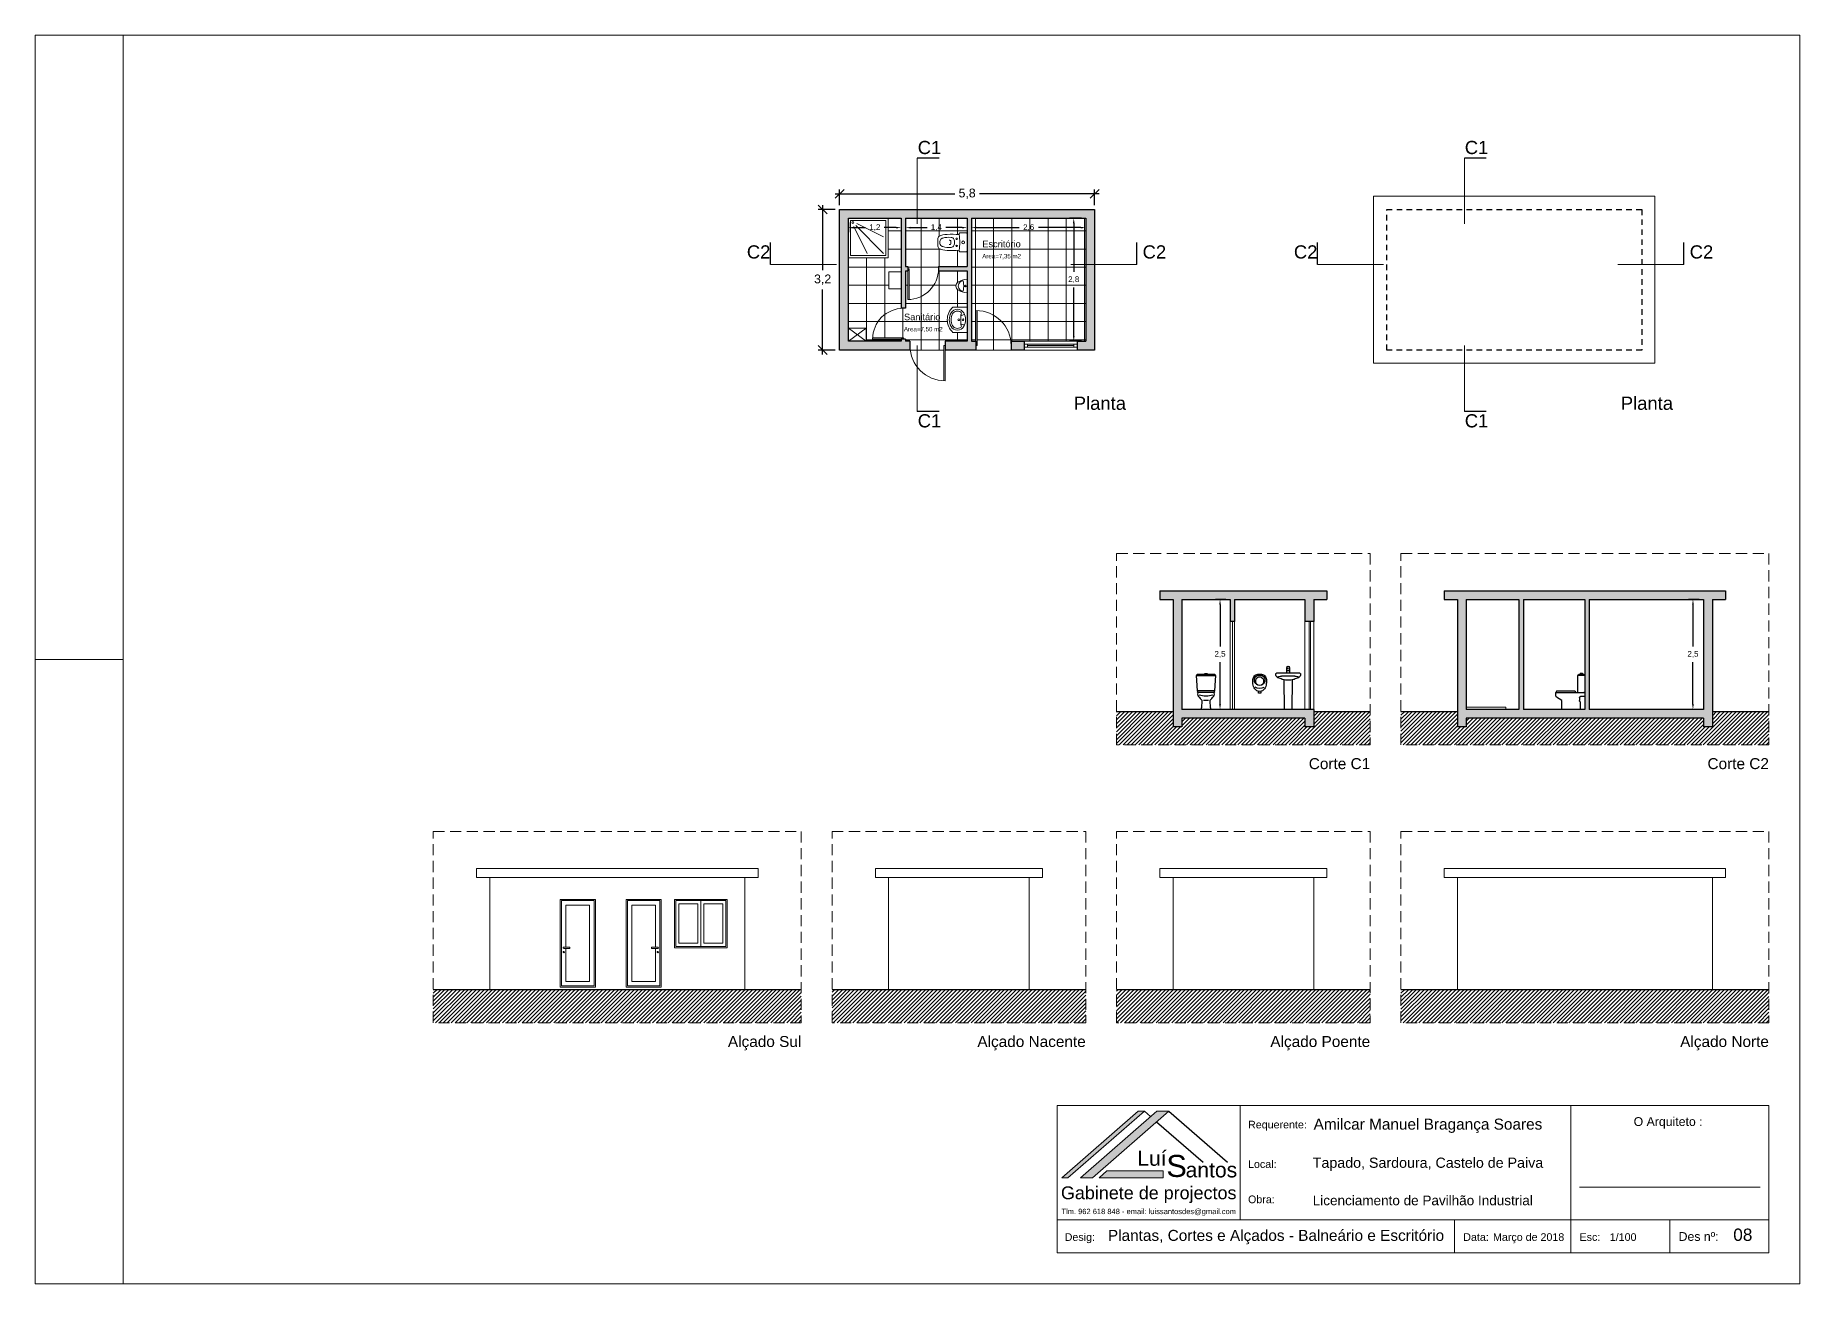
# Model space of a CAD drawing. Header units: millimetres. Extents: x 7534.4 to 7574.5, y 593.5 to 621.9.
import ezdxf
from ezdxf.enums import TextEntityAlignment as Align

# ---------------------------------------------------------------- set-up
doc = ezdxf.new("R2010")
doc.units = ezdxf.units.MM
doc.header["$PDMODE"] = 3
doc.header["$PDSIZE"] = -1
doc.linetypes.add('DASHED', pattern=[19.05, 12.7, -6.35])
doc.layers.get('0').update_dxf_attribs({"lineweight": 9})
doc.layers.add('ARQ_Projectado', color=7, linetype='DASHED')
doc.layers.add('C10', color=7, linetype='Continuous')
for name, color, linetype, lineweight in [('ARQ_texto', 7, 'Continuous', 0), ('cotações', 7, 'Continuous', 5), ('FINO', 7, 'Continuous', 9), ('Interrompido', 7, 'DASHED', 5), ('Paredes', 7, 'Continuous', 30), ('Texto', 7, 'Continuous', 9), ('Tramas', 7, 'Continuous', 5)]:
    doc.layers.add(name, color=color, linetype=linetype, lineweight=lineweight)
doc.styles.add('DCADTXTSTYLE33', font='arial.ttf')
doc.styles.add('DCADTXTSTYLE41', font='arial.ttf')
doc.styles.get("Standard").update_dxf_attribs({"font": 'arial.ttf'})
doc.dimstyles.new('1-100 exteriores', dxfattribs={"dimtxt": 0.2, "dimasz": 0.2, "dimexe": 0.1, "dimexo": 0.1, "dimgap": 0.1, "dimtad": 0, "dimtih": 1, "dimtoh": 1, "dimtxsty": 'Standard', "dimblk": 'OBLIQUE', "dimcen": 2.5, "dimdle": 0.1, "dimadec": 0, "dimazin": 0, "dimtfac": 1, "dimtmove": 0, "dimatfit": 3, "dimldrblk": 'OBLIQUE', "dimfxl": 1, "dimarcsym": 0})
doc.dimstyles.new('1-100 interiores', dxfattribs={"dimtxt": 0.13, "dimasz": 0.12, "dimexe": 0.1, "dimexo": 0.1, "dimgap": 0.1, "dimtad": 0, "dimtih": 1, "dimtoh": 1, "dimtxsty": 'Standard', "dimcen": 2.5, "dimdle": 0.1, "dimadec": 0, "dimazin": 0, "dimtfac": 1, "dimtmove": 0, "dimatfit": 3, "dimfxl": 1, "dimarcsym": 0})

# ---------------------------------------------------------------- blocks, each defined once
blk = doc.blocks.new('logotipo')
blk.add_hatch(color=10).paths.add_polyline_path([(2186.25, 482.68), (2187.07, 482.68), (2197.2, 491.5), (2196.38, 491.5)])
h = blk.add_hatch(color=256)
h.paths.add_polyline_path([(2188.71, 482.68), (2190.31, 482.68), (2200.44, 491.5), (2198.84, 491.5)])
h.paths.add_polyline_path([(2192.24, 483.58), (2191.21, 482.68), (2199.68, 482.68), (2199.68, 483.58)], flags=17)
at = {"color": 10}
for p, q in [((2196.38, 491.5), (2186.25, 482.68)), ((2197.2, 491.5), (2187.07, 482.68)), ((2196.38, 491.5), (2197.2, 491.5)), ((2186.25, 482.68), (2187.07, 482.68))]:
    blk.add_line(p, q, dxfattribs=at)
for p, q in [((2198.84, 491.5), (2188.71, 482.68)), ((2200.44, 491.5), (2190.31, 482.68)), ((2198.84, 491.5), (2200.44, 491.5)), ((2190.31, 482.68), (2188.71, 482.68)), ((2192.24, 483.58), (2191.21, 482.68)), ((2191.21, 482.68), (2199.68, 482.68)), ((2192.24, 483.58), (2199.68, 483.58)), ((2199.68, 483.58), (2199.68, 482.68))]:
    blk.add_line(p, q)
at = {"color": 10, "lineweight": 30}
for p, q in [((2197.2, 491.5), (2198.02, 490.79)), ((2198.82, 490.09), (2204.97, 484.74))]:
    blk.add_line(p, q, dxfattribs=at)
at = {"lineweight": 30}
blk.add_line((2200.44, 491.5), (2208.21, 484.74), dxfattribs=at)
for s, width, insert, char_height, attachment_point in [('Luí', 6.8494, (2196.26, 486.26), 2, 1), ('S', 3.9023, (2200.1, 485.7), 2.92, 1), ('antos', 6.8494, (2202.66, 484.72), 2, 1), ('Gabinete de projectos', 27.6558, (2197.77, 480.42), 1.702, 5), ('Tlm. 962 618 848 - email: luissantosdes@gmail.com', 27.6558, (2197.77, 478.1), 0.712, 5)]:
    blk.add_mtext_dynamic_manual_height_columns(s, width=width, gutter_width=1, heights=[0], dxfattribs=dict(insert=insert, char_height=char_height, attachment_point=attachment_point))
blk = doc.blocks.new('*D48')
at = {"layer": 'cotações', "color": 0, "lineweight": -2, "transparency": 16777216}
for p, q in [((7554.212, 617.663), (7554.212, 617.448)), ((7555.612, 617.663), (7555.612, 617.448)), ((7554.332, 617.548), (7554.7, 617.548)), ((7555.492, 617.548), (7555.124, 617.548))]:
    blk.add_line(p, q, dxfattribs=at)
at = {"layer": 'cotações', "color": 0, "transparency": 16777216}
for points in [[(7554.332, 617.568), (7554.332, 617.528), (7554.212, 617.548)], [(7555.492, 617.568), (7555.492, 617.528), (7555.612, 617.548)]]:
    blk.add_solid(points, dxfattribs=at)
at = {"layer": 'Defpoints', "color": 0, "transparency": 16777216}
for p in [(7554.212, 617.763), (7555.612, 617.763), (7554.212, 617.548)]:
    blk.add_point(p, dxfattribs=at)
at = {"layer": 'cotações', "color": 0, "transparency": 16777216, "insert": (7554.912, 617.548), "char_height": 0.13, "attachment_point": 5}
blk.add_mtext('1,4', dxfattribs=at)
blk = doc.blocks.new('*D49')
at = {"layer": 'cotações', "color": 0, "lineweight": -2, "transparency": 16777216}
for p, q in [((7552.912, 617.663), (7552.912, 617.448)), ((7554.112, 617.663), (7554.112, 617.448)), ((7553.032, 617.548), (7553.301, 617.548)), ((7553.992, 617.548), (7553.724, 617.548))]:
    blk.add_line(p, q, dxfattribs=at)
at = {"layer": 'cotações', "color": 0, "transparency": 16777216}
for points in [[(7553.032, 617.568), (7553.032, 617.528), (7552.912, 617.548)], [(7553.992, 617.568), (7553.992, 617.528), (7554.112, 617.548)]]:
    blk.add_solid(points, dxfattribs=at)
at = {"layer": 'Defpoints', "color": 0, "transparency": 16777216}
for p in [(7552.912, 617.763), (7554.112, 617.763), (7552.912, 617.548)]:
    blk.add_point(p, dxfattribs=at)
at = {"layer": 'cotações', "color": 0, "transparency": 16777216, "insert": (7553.512, 617.548), "char_height": 0.13, "attachment_point": 5}
blk.add_mtext('1,2', dxfattribs=at)
blk = doc.blocks.new('*D50')
at = {"color": 0, "lineweight": -2, "transparency": 16777216}
for p, q in [((7555.712, 617.663), (7555.712, 617.448)), ((7558.312, 617.663), (7558.312, 617.448)), ((7555.832, 617.548), (7556.793, 617.548)), ((7558.192, 617.548), (7557.232, 617.548))]:
    blk.add_line(p, q, dxfattribs=at)
at = {"color": 0, "transparency": 16777216}
for points in [[(7555.832, 617.568), (7555.832, 617.528), (7555.712, 617.548)], [(7558.192, 617.568), (7558.192, 617.528), (7558.312, 617.548)]]:
    blk.add_solid(points, dxfattribs=at)
at = {"layer": 'Defpoints', "color": 0, "transparency": 16777216}
for p in [(7555.712, 617.763), (7558.312, 617.763), (7558.312, 617.548)]:
    blk.add_point(p, dxfattribs=at)
at = {"color": 0, "transparency": 16777216, "insert": (7557.012, 617.548), "char_height": 0.13, "attachment_point": 5}
blk.add_mtext('2,6', dxfattribs=at)
blk = doc.blocks.new('*D51')
at = {"color": 0, "lineweight": -2, "transparency": 16777216}
for p, q in [((7558.212, 617.763), (7557.937, 617.763)), ((7558.037, 617.643), (7558.037, 616.541)), ((7558.037, 615.083), (7558.037, 616.185)), ((7558.212, 614.963), (7557.937, 614.963))]:
    blk.add_line(p, q, dxfattribs=at)
at = {"color": 0, "transparency": 16777216}
for points in [[(7558.017, 617.643), (7558.057, 617.643), (7558.037, 617.763)], [(7558.017, 615.083), (7558.057, 615.083), (7558.037, 614.963)]]:
    blk.add_solid(points, dxfattribs=at)
at = {"layer": 'Defpoints', "color": 0, "transparency": 16777216}
for p in [(7558.312, 617.763), (7558.037, 614.963), (7558.312, 614.963)]:
    blk.add_point(p, dxfattribs=at)
at = {"color": 0, "transparency": 16777216, "insert": (7558.037, 616.363), "char_height": 0.13, "attachment_point": 5}
blk.add_mtext('2,8', dxfattribs=at)
blk = doc.blocks.new('_Oblique')
at = {"color": 0, "linetype": 'ByBlock', "lineweight": -2}
blk.add_line((-0.5, -0.5), (0.5, 0.5), dxfattribs=at)
blk = doc.blocks.new('*D52')
at = {"color": 0, "lineweight": -2, "transparency": 16777216}
for p, q in [((7552.612, 618.318), (7555.33, 618.318)), ((7552.712, 618.063), (7552.712, 618.418)), ((7558.612, 618.318), (7555.894, 618.318)), ((7558.512, 618.063), (7558.512, 618.418))]:
    blk.add_line(p, q, dxfattribs=at)
at = {"layer": 'Defpoints', "color": 0, "transparency": 16777216}
for p in [(7558.512, 618.318), (7552.712, 617.963), (7558.512, 617.963)]:
    blk.add_point(p, dxfattribs=at)
at = {"color": 0, "lineweight": -2, "transparency": 16777216, "xscale": 0.2, "yscale": 0.2, "zscale": 0.2, "rotation": 180}
blk.add_blockref('_Oblique', (7552.712, 618.318), dxfattribs=at)
at = {"color": 0, "lineweight": -2, "transparency": 16777216, "xscale": 0.2, "yscale": 0.2, "zscale": 0.2}
blk.add_blockref('_Oblique', (7558.512, 618.318), dxfattribs=at)
at = {"color": 0, "transparency": 16777216, "insert": (7555.612, 618.318), "char_height": 0.2, "attachment_point": 5}
blk.add_mtext('5,8', dxfattribs=at)
blk = doc.blocks.new('*D53')
at = {"color": 0, "lineweight": -2, "transparency": 16777216}
for p, q in [((7552.325, 618.063), (7552.325, 616.583)), ((7552.612, 617.963), (7552.225, 617.963)), ((7552.325, 614.663), (7552.325, 616.143)), ((7552.612, 614.763), (7552.225, 614.763))]:
    blk.add_line(p, q, dxfattribs=at)
at = {"layer": 'Defpoints', "color": 0, "transparency": 16777216}
for p in [(7552.712, 617.963), (7552.325, 614.763), (7552.712, 614.763)]:
    blk.add_point(p, dxfattribs=at)
at = {"color": 0, "lineweight": -2, "transparency": 16777216, "xscale": 0.2, "yscale": 0.2, "zscale": 0.2}
for p, rotation in [((7552.325, 617.963), 90), ((7552.325, 614.763), 270)]:
    blk.add_blockref('_Oblique', p, dxfattribs=dict(at, rotation=rotation))
at = {"color": 0, "transparency": 16777216, "insert": (7552.325, 616.363), "char_height": 0.2, "attachment_point": 5}
blk.add_mtext('3,2', dxfattribs=at)
blk = doc.blocks.new('MB9')
at = {"layer": 'C10'}
for p, q in [((-0.476, 0.794), (-0.476, 0.814)), ((-0.475, 0.815), (-0.451, 0.815)), ((-0.451, 0.815), (-0.417, 0.815)), ((-0.416, 0.814), (-0.416, 0.794)), ((-0.528, 0.769), (-0.528, 0.41)), ((-0.528, 0.768), (-0.365, 0.768)), ((-0.503, 0.794), (-0.39, 0.794)), ((-0.365, 0.385), (-0.365, 0.769)), ((-0.3, 0.415), (-0.31, 0.393)), ((0.101, 0.42), (-0.285, 0.42)), ((0.116, 0.415), (0.126, 0.393)), ((-0.528, 0.36), (-0.528, 0.318)), ((-0.504, 0.293), (-0.426, 0.29)), ((-0.389, 0.385), (-0.503, 0.385)), ((-0.418, 0.165), (-0.418, 0)), ((-0.418, 0), (0, 0)), ((-0.407, 0.189), (-0.413, 0.18)), ((-0.402, 0.265), (-0.402, 0.203)), ((0.131, 0.385), (-0.389, 0.385)), ((0, 0.204), (0.117, 0.28)), ((0, 0), (0, 0.204)), ((0.117, 0.28), (0.129, 0.292)), ((0.129, 0.292), (0.135, 0.302)), ((0.135, 0.302), (0.138, 0.312)), ((0.138, 0.312), (0.138, 0.378))]:
    blk.add_line(p, q, dxfattribs=at)
for centre, radius, start, end in [((-0.475, 0.814), 0.001, 90, 180), ((-0.417, 0.814), 0.001, 0, 90), ((-0.503, 0.769), 0.025, 90, 180), ((-0.503, 0.41), 0.025, 180, 270), ((-0.39, 0.769), 0.025, 0, 90), ((-0.285, 0.392), 0.0284, 90, 122.885), ((0.101, 0.392), 0.0284, 57.115, 90), ((-0.503, 0.36), 0.025, 90, 180), ((-0.503, 0.318), 0.025, 180, 267.8805), ((-0.427, 0.265), 0.025, 0, 87.8805), ((-0.393, 0.165), 0.025, 143.9505, 180), ((-0.427, 0.203), 0.025, 323.9505, 360), ((-0.306, 0.39), 0.005, 141.1009, 270), ((0.122, 0.39), 0.005, 270, 38.8991), ((0.131, 0.378), 0.00662, 0, 90)]:
    blk.add_arc(centre, radius, start, end, dxfattribs=at)
blk = doc.blocks.new('MB11')
at = {"layer": 'C10'}
for p, q in [((-0.348, 0.82), (0.188, 0.82)), ((-0.109, 0.949), (-0.109, 0.972)), ((-0.108, 0.936), (-0.108, 0.947)), ((-0.108, 0.936), (-0.108, 0.82)), ((-0.052, 0.947), (-0.052, 0.936)), ((-0.052, 0.82), (-0.052, 0.936)), ((-0.051, 0.972), (-0.051, 0.949)), ((-0.231, 0.755), (0.071, 0.755)), ((-0.169, 0.672), (-0.16, 0)), ((0, 0), (0.009, 0.672)), ((-0.16, 0), (0, 0))]:
    blk.add_line(p, q, dxfattribs=at)
for centre, radius, start, end in [((-0.348, 0.805), 0.015, 90, 181.9978), ((-0.183, 0.811), 0.18, 181.9978, 197.5698), ((-0.106, 0.972), 0.00257, 122.0017, 180), ((-0.107, 0.949), 0.00246, 176.9832, 180), ((-0.107, 0.949), 0.00246, 180, 233.6157), ((-0.094, 0.952), 0.0261, 104.5123, 122.0017), ((-0.098, 0.914), 0.01, 103.7194, 180), ((-0.098, 0.889), 0.01, 180, 256.2806), ((-0.086, 0.919), 0.0596, 96.1198, 104.5123), ((-0.08, 0.841), 0.0859, 76.2806, 103.7194), ((-0.08, 0.963), 0.0859, 256.2806, 283.7194), ((-0.08, 0.867), 0.112, 90, 96.1198), ((-0.08, 0.867), 0.112, 83.8802, 90), ((-0.074, 0.919), 0.0596, 75.4877, 83.8802), ((-0.062, 0.914), 0.01, 0, 76.2806), ((-0.062, 0.889), 0.01, 283.7194, 0), ((-0.066, 0.952), 0.0261, 57.9983, 75.4877), ((-0.054, 0.972), 0.00257, 0, 57.9983), ((-0.053, 0.949), 0.00246, 306.3843, 360), ((-0.053, 0.949), 0.00246, 0, 3.0168), ((0.188, 0.805), 0.015, 358.0022, 90), ((0.023, 0.811), 0.18, 342.4302, 358.0022), ((-0.311, 0.77), 0.045, 197.5698, 258.5984), ((-0.192, 0.441), 0.32, 108.8347, 115.7341), ((-0.384, 0.412), 0.32, 58.4285, 78.5984), ((-0.231, 0.555), 0.2, 90, 108.8347), ((-0.19, 0.727), 0.05, 238.4285, 255.9797), ((-0.08, 1.167), 0.504, 255.9797, 284.0203), ((0.03, 0.727), 0.05, 284.0203, 301.5715), ((0.224, 0.412), 0.32, 101.4016, 121.5715), ((0.071, 0.555), 0.2, 71.1653, 90), ((0.032, 0.441), 0.32, 64.2659, 71.1653), ((0.151, 0.77), 0.045, 281.4016, 342.4302)]:
    blk.add_arc(centre, radius, start, end, dxfattribs=at)
blk = doc.blocks.new('MB38')
at = {"layer": 'C10', "color": 0}
for p, q in [((-0.025, 0.043), (-0.025, 0)), ((-0.025, 0), (0.025, 0)), ((0.025, 0), (0.025, 0.043))]:
    blk.add_line(p, q, dxfattribs=at)
for centre, radius, start, end in [((-0.043, 0.327), 0.1, 114.52, 139.2541), ((-0.006, 0.245), 0.19, 88.3223, 114.5207), ((-0.048, 0.387), 0.015, 104.4813, 117.5252), ((0, 0.2), 0.208, 75.5182, 104.4813), ((0.006, 0.245), 0.19, 65.4794, 91.6779), ((0.048, 0.387), 0.015, 62.4744, 75.5182), ((0.043, 0.327), 0.1, 40.7459, 65.48), ((0.485, 0.272), 0.64, 176.3548, 185.5387), ((-0.004, 0.293), 0.152, 139.2551, 172.5009), ((0.058, 0.224), 0.21, 183.6888, 216.9994), ((0, 0.295), 0.12, 117.5252, 62.4744), ((0.007, 0.186), 0.147, 216.9549, 267.1288), ((-0.004, 0.313), 0.205, 242.8991, 300.7724), ((0.049, 0.273), 0.137, 158.7845, 216.6774), ((0.001, 0.281), 0.09, 90.5105, 151.9969), ((-0.001, 0.281), 0.09, 28.0031, 89.4895), ((-0.007, 0.186), 0.147, 272.8712, 323.0451), ((-0.049, 0.273), 0.137, 323.3228, 21.2161), ((-0.058, 0.224), 0.21, 323.0006, 356.3112), ((0.004, 0.293), 0.152, 7.4991, 40.7449), ((-0.485, 0.272), 0.64, 354.4607, 3.6447)]:
    blk.add_arc(centre, radius, start, end, dxfattribs=at)
blk = doc.blocks.new('*D54')
at = {"color": 0, "lineweight": -2, "transparency": 16777216}
for p, q in [((7561.495, 609.087), (7561.264, 609.087)), ((7561.364, 608.967), (7561.364, 608.016)), ((7561.364, 606.707), (7561.364, 607.659)), ((7561.495, 606.587), (7561.264, 606.587))]:
    blk.add_line(p, q, dxfattribs=at)
at = {"color": 0, "transparency": 16777216}
for points in [[(7561.344, 608.967), (7561.384, 608.967), (7561.364, 609.087)], [(7561.344, 606.707), (7561.384, 606.707), (7561.364, 606.587)]]:
    blk.add_solid(points, dxfattribs=at)
at = {"layer": 'Defpoints', "color": 0, "transparency": 16777216}
for p in [(7561.595, 609.087), (7561.364, 606.587), (7561.595, 606.587)]:
    blk.add_point(p, dxfattribs=at)
at = {"color": 0, "transparency": 16777216, "insert": (7561.364, 607.837), "char_height": 0.13, "attachment_point": 5}
blk.add_mtext('2,5', dxfattribs=at)
blk = doc.blocks.new('*D55')
at = {"color": 0, "lineweight": -2, "transparency": 16777216}
for p, q in [((7572.264, 609.087), (7572.021, 609.087)), ((7572.121, 608.967), (7572.121, 608.016)), ((7572.121, 606.707), (7572.121, 607.659)), ((7572.264, 606.587), (7572.021, 606.587))]:
    blk.add_line(p, q, dxfattribs=at)
at = {"color": 0, "transparency": 16777216}
for points in [[(7572.101, 608.967), (7572.141, 608.967), (7572.121, 609.087)], [(7572.101, 606.707), (7572.141, 606.707), (7572.121, 606.587)]]:
    blk.add_solid(points, dxfattribs=at)
at = {"layer": 'Defpoints', "color": 0, "transparency": 16777216}
for p in [(7572.364, 609.087), (7572.121, 606.587), (7572.364, 606.587)]:
    blk.add_point(p, dxfattribs=at)
at = {"color": 0, "transparency": 16777216, "insert": (7572.121, 607.837), "char_height": 0.13, "attachment_point": 5}
blk.add_mtext('2,5', dxfattribs=at)
blk = doc.blocks.new('MB8')
at = {"layer": 'C10'}
for p, q in [((-0.141, 0.794), (-0.141, 0.814)), ((-0.14, 0.815), (-0.111, 0.815)), ((-0.111, 0.815), (-0.082, 0.815)), ((-0.081, 0.814), (-0.081, 0.794)), ((-0.323, 0.657), (-0.326, 0.768)), ((-0.326, 0.768), (0.104, 0.768)), ((-0.301, 0.42), (-0.323, 0.657)), ((-0.304, 0.393), (-0.294, 0.415)), ((0.079, 0.794), (-0.301, 0.794)), ((0.056, 0.42), (-0.278, 0.42)), ((0.072, 0.415), (0.082, 0.393)), ((0.101, 0.657), (0.079, 0.42)), ((0.104, 0.768), (0.101, 0.657)), ((0.078, 0.385), (-0.3, 0.385)), ((-0.287, 0.385), (-0.28, 0.385)), ((-0.222, 0), (-0.221, 0.009)), ((0, 0), (-0.222, 0)), ((-0.204, 0.21), (-0.219, 0.222)), ((-0.208, 0.048), (-0.2, 0.19)), ((-0.056, 0.204), (-0.166, 0.204)), ((-0.022, 0.19), (-0.014, 0.048)), ((-0.003, 0.222), (-0.018, 0.21)), ((-0.001, 0.009), (0, 0))]:
    blk.add_line(p, q, dxfattribs=at)
for centre, radius, start, end in [((-0.14, 0.814), 0.001, 90, 180), ((-0.082, 0.814), 0.001, 0, 90), ((-0.301, 0.769), 0.025, 90, 181.4214), ((-0.276, 0.422), 0.025, 185.1711, 207.5175), ((-0.278, 0.392), 0.0284, 90, 122.885), ((0.056, 0.392), 0.0284, 57.115, 90), ((0.054, 0.422), 0.025, 332.4825, 354.8289), ((0.079, 0.769), 0.025, 358.5786, 90), ((-0.3, 0.39), 0.005, 141.1009, 270), ((-0.25, 0.351), 0.0547, 154.2508, 216.6856), ((-0.285, 0.37), 0.0153, 98.8245, 162.7056), ((0.069, 0.528), 0.42, 209.9769, 226.6676), ((-0.111, 0.805), 0.5, 251.5112, 270), ((-0.278, 0.049), 0.07, 324.6641, 358.7469), ((-0.221, 0.195), 0.022, 344.474, 40.3069), ((-0.111, 0.805), 0.5, 270, 288.4888), ((-0.001, 0.195), 0.022, 139.6931, 195.526), ((0.056, 0.049), 0.07, 181.2531, 215.3359), ((-0.291, 0.528), 0.42, 313.3324, 330.0231), ((0.063, 0.37), 0.0153, 17.2944, 81.1755), ((0.028, 0.351), 0.0547, 323.3144, 25.7492), ((0.078, 0.39), 0.005, 270, 38.8991)]:
    blk.add_arc(centre, radius, start, end, dxfattribs=at)

msp = doc.modelspace()

# ---------------------------------------------------------------- hatches: boundary and pattern name
at = {"layer": 'Tramas'}
h = msp.add_hatch(color=256, dxfattribs=at)
h.dxf.hatch_style = 1
h.paths.add_polyline_path([(7556.912, 614.963), (7556.612, 614.963), (7556.612, 614.763), (7556.912, 614.763)], flags=17)
h.paths.add_polyline_path([(7558.512, 617.963), (7552.712, 617.963), (7552.712, 614.763), (7554.312, 614.763), (7554.312, 614.963), (7554.212, 614.963), (7554.212, 615.013), (7554.112, 615.013), (7554.112, 614.963), (7552.912, 614.963), (7552.912, 617.763), (7554.112, 617.763), (7554.112, 615.713), (7554.212, 615.713), (7554.212, 616.563), (7554.262, 616.563), (7554.262, 616.663), (7554.212, 616.663), (7554.212, 617.763), (7555.612, 617.763), (7555.612, 616.663), (7554.962, 616.663), (7554.962, 616.563), (7555.612, 616.563), (7555.612, 614.963), (7555.112, 614.963), (7555.112, 614.763), (7555.812, 614.763), (7555.812, 614.963), (7555.712, 614.963), (7555.712, 617.763), (7558.312, 617.763), (7558.312, 614.963), (7558.112, 614.963), (7558.112, 614.763), (7558.512, 614.763)])
h = msp.add_hatch(dxfattribs=at)
h.set_pattern_fill('NET', color=8, scale=0.13)
h.paths.add_polyline_path([(7554.112, 616.159), (7553.828, 616.159), (7553.828, 616.539), (7554.112, 616.539), (7554.112, 617.763), (7553.812, 617.763), (7553.812, 616.863), (7553.337, 616.863), (7552.912, 616.863), (7552.912, 615.263), (7553.312, 615.263), (7553.312, 614.963), (7554.112, 614.963), (7554.112, 615.013), (7553.462, 615.013, -0.393426), (7554.112, 615.711)])
h.paths.add_polyline_path([(7555.612, 616.065, -0.129636), (7555.4, 616.134, -0.246496), (7555.357, 616.22, -0.246431), (7555.4, 616.306, -0.014552), (7555.4, 616.306, -0.129617), (7555.612, 616.375), (7555.612, 616.563), (7554.96, 616.563, -0.393426), (7554.262, 615.913), (7554.262, 616.563), (7554.212, 616.563), (7554.212, 615.713), (7554.162, 615.713, 0.401712), (7553.463, 615.043), (7554.162, 615.043), (7554.162, 615.013), (7554.212, 615.013), (7554.212, 614.963), (7554.312, 614.963), (7554.312, 614.863, 0.031342), (7554.318, 614.763), (7555.082, 614.763), (7555.082, 614.863), (7555.112, 614.863), (7555.112, 614.963), (7555.612, 614.963), (7555.612, 615.165), (7555.29, 615.165, -0.451461), (7555.29, 615.741), (7555.612, 615.741)])
h.paths.add_polyline_path([(7554.962, 616.613), (7554.962, 616.663), (7555.612, 616.663), (7555.612, 617.016, -0.406566), (7555.594, 616.997, -0.014271), (7555.451, 616.997, -0.443353), (7555.432, 617.02, 0.002495), (7555.434, 617.035, -0.027822), (7555.156, 617.03, -0.106928), (7554.971, 617.077, -0.221022), (7554.95, 617.104, -0.04747), (7554.944, 617.151, -0.011572), (7554.942, 617.213, -0.011572), (7554.944, 617.276, -0.04747), (7554.95, 617.322, -0.221022), (7554.971, 617.349, -0.106928), (7555.156, 617.396, -0.027822), (7555.434, 617.391, 0.002495), (7555.432, 617.406, -0.443353), (7555.451, 617.429, -0.014271), (7555.594, 617.429, -0.406566), (7555.612, 617.41), (7555.612, 617.763), (7554.212, 617.763), (7554.212, 616.663), (7554.262, 616.663), (7554.262, 616.613), (7554.292, 616.613), (7554.292, 615.914, 0.401712)])
h.paths.add_polyline_path([(7558.312, 617.763), (7555.712, 617.763), (7555.712, 614.963), (7555.812, 614.963), (7555.812, 615.663, -0.414214), (7556.612, 614.863), (7556.612, 614.963), (7556.912, 614.963), (7558.112, 614.963), (7558.312, 614.963)])
h.paths.add_polyline_path([(7555.842, 615.662), (7555.842, 614.863), (7555.812, 614.863), (7555.812, 614.763), (7556.612, 614.763), (7556.612, 614.863, 0.40327)])
h.paths.add_polyline_path([(7554.144, 615.139), (7555.086, 615.139), (7555.086, 615.319), (7554.144, 615.319)], flags=24)
h.paths.add_polyline_path([(7554.138, 615.4), (7555.042, 615.4), (7555.042, 615.632), (7554.138, 615.632)], flags=24)
h.paths.add_polyline_path([(7554.748, 617.424), (7555.065, 617.424), (7555.065, 617.692), (7554.748, 617.692)], flags=24)
h.paths.add_polyline_path([(7556.855, 617.424), (7557.172, 617.424), (7557.172, 617.692), (7556.855, 617.692)], flags=24)
h.paths.add_polyline_path([(7557.879, 616.24), (7558.197, 616.24), (7558.197, 616.508), (7557.879, 616.508)], flags=24)
h.paths.add_polyline_path([(7555.926, 616.8), (7556.867, 616.8), (7556.867, 616.98), (7555.926, 616.98)], flags=24)
h.paths.add_polyline_path([(7555.92, 617.061), (7556.87, 617.061), (7556.87, 617.291), (7555.92, 617.291)], flags=24)
h = msp.add_hatch(color=256, dxfattribs=at)
h.dxf.hatch_style = 1
h.paths.add_polyline_path([(7563.295, 609.087), (7563.295, 608.587), (7563.495, 608.587), (7563.495, 609.087), (7563.795, 609.087), (7563.795, 609.287), (7559.995, 609.287), (7559.995, 609.087), (7560.295, 609.087), (7560.295, 606.187), (7560.495, 606.187), (7560.495, 606.387), (7563.295, 606.387), (7563.295, 606.187), (7563.495, 606.187), (7563.495, 606.587), (7560.495, 606.587), (7560.495, 609.087), (7561.595, 609.087), (7561.595, 608.587), (7561.695, 608.587), (7561.695, 609.087)])
h = msp.add_hatch(color=256, dxfattribs=at)
h.dxf.hatch_style = 1
h.paths.add_polyline_path([(7572.864, 609.287), (7566.464, 609.287), (7566.464, 609.087), (7566.764, 609.087), (7566.764, 608.106), (7566.964, 608.106), (7566.964, 609.087), (7568.164, 609.087), (7568.164, 608.106), (7568.264, 608.106), (7568.264, 609.087), (7569.664, 609.087), (7569.664, 608.106), (7569.764, 608.106), (7569.764, 609.087), (7572.364, 609.087), (7572.364, 608.106), (7572.564, 608.106), (7572.564, 609.087), (7572.864, 609.087)])
h.paths.add_polyline_path([(7566.964, 608.106), (7566.764, 608.106), (7566.764, 606.187), (7566.964, 606.187), (7566.964, 606.387), (7572.364, 606.387), (7572.364, 606.187), (7572.564, 606.187), (7572.564, 608.106), (7572.364, 608.106), (7572.364, 606.587), (7569.764, 606.587), (7569.764, 608.106), (7569.664, 608.106), (7569.664, 606.587), (7568.264, 606.587), (7568.264, 608.106), (7568.164, 608.106), (7568.164, 606.587), (7566.964, 606.587)])
h = msp.add_hatch(dxfattribs=at)
h.set_pattern_fill('ANSI31', color=252, scale=0.02, style=0)
h.set_pattern_definition([(45, (115.545755, 0), (-0.0449012806, 0.0449012806), [])])
h.paths.add_polyline_path([(7560.495, 606.387), (7560.495, 606.187), (7560.295, 606.187), (7560.295, 606.537), (7559.01, 606.537), (7559.01, 605.779), (7564.78, 605.779), (7564.78, 606.537), (7563.495, 606.537), (7563.495, 606.187), (7563.295, 606.187), (7563.295, 606.387)])
h = msp.add_hatch(dxfattribs=at)
h.set_pattern_fill('ANSI31', color=252, scale=0.02, style=0)
h.set_pattern_definition([(45, (108.620065, 0), (-0.0449012806, 0.0449012806), [])])
h.paths.add_polyline_path([(7573.849, 605.779), (7573.849, 606.537), (7572.564, 606.537), (7572.564, 606.187), (7572.364, 606.187), (7572.364, 606.387), (7566.964, 606.387), (7566.964, 606.187), (7566.764, 606.187), (7566.764, 606.537), (7565.48, 606.537), (7565.48, 605.779)])
h = msp.add_hatch(dxfattribs=at)
h.set_pattern_fill('ANSI31', color=252, scale=0.02, style=0)
h.set_pattern_definition([(45, (112.382766, -6.323176), (-0.0449012806, 0.0449012806), [])])
h.paths.add_polyline_path([(7543.47, 600.214), (7543.47, 599.456), (7551.84, 599.456), (7551.84, 600.214)])
h = msp.add_hatch(dxfattribs=at)
h.set_pattern_fill('ANSI31', color=252, scale=0.02, style=0)
h.set_pattern_definition([(45, (83.08495, -6.323176), (-0.0449012806, 0.0449012806), [])])
h.paths.add_polyline_path([(7552.54, 600.214), (7552.54, 599.456), (7558.31, 599.456), (7558.31, 600.214)])
h = msp.add_hatch(dxfattribs=at)
h.set_pattern_fill('ANSI31', color=252, scale=0.02, style=0)
h.set_pattern_definition([(45, (80.55161, -6.323176), (-0.0449012806, 0.0449012806), [])])
h.paths.add_polyline_path([(7559.01, 600.214), (7559.01, 599.456), (7564.78, 599.456), (7564.78, 600.214)])
h = msp.add_hatch(dxfattribs=at)
h.set_pattern_fill('ANSI31', color=252, scale=0.02, style=0)
h.set_pattern_definition([(45, (69.82567, -6.323176), (-0.0449012806, 0.0449012806), [])])
h.paths.add_polyline_path([(7573.849, 599.456), (7573.849, 600.214), (7565.48, 600.214), (7565.48, 599.456)])

# ---------------------------------------------------------------- linework, layer by layer
for p, q in [((7554.478, 619.132), (7554.478, 617.632)), ((7566.921, 619.132), (7566.921, 617.632)), ((7552.962, 616.913), (7552.962, 617.713)), ((7552.962, 617.713), (7553.762, 617.713)), ((7553.762, 616.913), (7553.762, 617.713)), ((7553.812, 616.863), (7553.812, 617.763)), ((7553.337, 616.963), (7553.032, 617.574)), ((7553.077, 617.599), (7553.712, 616.963)), ((7553.712, 617.338), (7553.101, 617.644)), ((7552.912, 616.863), (7553.337, 616.863)), ((7552.962, 616.913), (7553.762, 616.913)), ((7553.812, 616.863), (7553.337, 616.863)), ((7555.24, 617.213), (7555.24, 617.234)), ((7555.24, 617.213), (7555.24, 617.192)), ((7555.612, 617.213), (7555.612, 617.213)), ((7551.141, 616.708), (7552.641, 616.708)), ((7553.828, 616.159), (7553.828, 616.539)), ((7553.828, 616.539), (7554.112, 616.539)), ((7554.262, 616.613), (7554.292, 616.613)), ((7554.262, 616.563), (7554.262, 615.913)), ((7554.292, 616.613), (7554.292, 615.913)), ((7559.471, 616.708), (7557.971, 616.708)), ((7563.584, 616.708), (7565.084, 616.708)), ((7571.914, 616.708), (7570.414, 616.708)), ((7553.828, 616.159), (7554.112, 616.159)), ((7555.504, 616.338), (7555.454, 616.314)), ((7555.454, 616.126), (7555.504, 616.102)), ((7555.612, 616.22), (7555.612, 616.375)), ((7555.612, 616.065), (7555.612, 616.22)), ((7555.812, 614.963), (7555.812, 615.663)), ((7555.842, 614.863), (7555.842, 615.663)), ((7552.912, 614.963), (7552.912, 615.563)), ((7553.312, 615.263), (7552.912, 615.263)), ((7552.912, 615.263), (7553.312, 614.963)), ((7552.912, 614.963), (7553.312, 615.263)), ((7553.312, 615.263), (7553.312, 614.963)), ((7555.468, 615.346), (7555.468, 615.56)), ((7553.312, 614.963), (7552.912, 614.963)), ((7554.162, 615.043), (7553.462, 615.043)), ((7554.112, 615.013), (7553.462, 615.013)), ((7554.162, 615.013), (7554.162, 615.043)), ((7554.478, 613.368), (7554.478, 614.868)), ((7555.082, 614.863), (7555.112, 614.863)), ((7555.082, 614.863), (7555.082, 614.063)), ((7555.812, 614.863), (7555.842, 614.863)), ((7556.912, 614.963), (7558.112, 614.963)), ((7556.912, 614.898), (7558.112, 614.898)), ((7556.982, 614.898), (7556.982, 614.828)), ((7556.982, 614.863), (7558.042, 614.863)), ((7558.042, 614.898), (7558.042, 614.828)), ((7566.921, 613.368), (7566.921, 614.868)), ((7554.312, 614.763), (7555.082, 614.763)), ((7555.112, 614.763), (7555.112, 614.063)), ((7555.812, 614.763), (7556.612, 614.763)), ((7556.912, 614.828), (7558.112, 614.828)), ((7556.912, 614.763), (7558.112, 614.763)), ((7561.595, 608.587), (7561.595, 606.587)), ((7561.645, 608.587), (7561.645, 606.587)), ((7561.695, 608.587), (7561.695, 606.587)), ((7563.295, 608.587), (7563.295, 606.587)), ((7563.395, 608.587), (7563.395, 606.587)), ((7563.425, 608.587), (7563.425, 606.587)), ((7563.495, 608.587), (7563.495, 606.587)), ((7567.864, 606.637), (7566.964, 606.637)), ((7567.864, 606.637), (7567.864, 606.587)), ((7544.455, 602.964), (7550.855, 602.964)), ((7544.455, 602.964), (7544.455, 602.764)), ((7550.855, 602.964), (7550.855, 602.764)), ((7553.525, 602.964), (7557.325, 602.964)), ((7553.525, 602.964), (7553.525, 602.764)), ((7557.325, 602.964), (7557.325, 602.764)), ((7559.995, 602.964), (7563.795, 602.964)), ((7559.995, 602.964), (7559.995, 602.764)), ((7563.795, 602.964), (7563.795, 602.764)), ((7566.464, 602.964), (7572.864, 602.964)), ((7566.464, 602.964), (7566.464, 602.764)), ((7572.864, 602.964), (7572.864, 602.764)), ((7544.455, 602.764), (7550.855, 602.764)), ((7544.755, 602.764), (7544.755, 600.214)), ((7550.555, 602.764), (7550.555, 600.214)), ((7553.525, 602.764), (7557.325, 602.764)), ((7553.825, 602.764), (7553.825, 600.214)), ((7557.025, 602.764), (7557.025, 600.214)), ((7557.025, 602.764), (7557.025, 600.214)), ((7559.995, 602.764), (7563.795, 602.764)), ((7560.295, 602.764), (7560.295, 600.214)), ((7563.495, 602.764), (7563.495, 600.214)), ((7563.495, 602.764), (7563.495, 600.214)), ((7566.464, 602.764), (7572.864, 602.764)), ((7566.764, 602.764), (7566.764, 600.214)), ((7572.564, 602.764), (7572.564, 600.214)), ((7546.435, 601.179), (7546.575, 601.179)), ((7546.435, 601.149), (7546.575, 601.149)), ((7546.575, 601.179), (7546.575, 601.149)), ((7548.575, 601.179), (7548.435, 601.179)), ((7548.435, 601.179), (7548.435, 601.149)), ((7548.575, 601.149), (7548.435, 601.149)), ((7561.821, 597.573), (7561.821, 594.972)), ((7569.541, 595.715), (7573.649, 595.715))]:
    msp.add_line(p, q)
at = {"linetype": 'Continuous'}
for p, q in [((7568.553, 597.573), (7573.849, 597.573)), ((7569.341, 594.972), (7569.341, 597.573)), ((7573.849, 597.573), (7573.849, 594.972)), ((7571.595, 594.217), (7571.595, 594.972))]:
    msp.add_line(p, q, dxfattribs=at)
for points in [[(7564.855, 618.263), (7571.255, 618.263), (7571.255, 614.463), (7564.855, 614.463)], [(7546.355, 602.264), (7547.155, 602.264), (7547.155, 600.264), (7546.355, 600.264)], [(7546.385, 602.234), (7547.125, 602.234), (7547.125, 600.294), (7546.385, 600.294)], [(7548.655, 602.264), (7547.855, 602.264), (7547.855, 600.264), (7548.655, 600.264)], [(7548.625, 602.234), (7547.885, 602.234), (7547.885, 600.294), (7548.625, 600.294)], [(7548.955, 602.264), (7550.155, 602.264), (7550.155, 601.164), (7548.955, 601.164)], [(7548.985, 602.234), (7550.125, 602.234), (7550.125, 601.194), (7548.985, 601.194)], [(7548.985, 602.234), (7549.555, 602.234), (7549.555, 601.194), (7548.985, 601.194)], [(7549.055, 602.164), (7549.485, 602.164), (7549.485, 601.264), (7549.055, 601.264)], [(7550.125, 602.234), (7549.555, 602.234), (7549.555, 601.194), (7550.125, 601.194)], [(7550.055, 602.164), (7549.625, 602.164), (7549.625, 601.264), (7550.055, 601.264)]]:
    msp.add_lwpolyline(points, close=True)
for points in [[(7555.451, 616.997, 0.014271), (7555.594, 616.997, 0.406566), (7555.612, 617.016), (7555.612, 617.41, 0.406566), (7555.594, 617.429, 0.014271), (7555.451, 617.429, 0.443353), (7555.432, 617.406, -0.002495), (7555.434, 617.391, 0.027822), (7555.156, 617.396, 0.106928), (7554.971, 617.349, 0.221022), (7554.95, 617.322, 0.04747), (7554.944, 617.276, 0.011572), (7554.942, 617.213, 0.011572), (7554.944, 617.151, 0.04747), (7554.95, 617.104, 0.221022), (7554.971, 617.077, 0.106928), (7555.156, 617.03, 0.027822), (7555.434, 617.035, -0.002495), (7555.432, 617.02, 0.443353)], [(7555.247, 617.327, 0.096799), (7555.057, 617.309, 0.015933), (7555.035, 617.301, 0.252271), (7554.996, 617.258, 0.057943), (7554.991, 617.213, 0.057943), (7554.996, 617.168, 0.252271), (7555.035, 617.125, 0.015933), (7555.057, 617.117, 0.096799), (7555.247, 617.099, 0.250405), (7555.31, 617.142, 0.123233), (7555.328, 617.213, 0.123233), (7555.31, 617.284, 0.250405)], [(7555.29, 615.741, 0.451461), (7555.29, 615.165), (7555.612, 615.165), (7555.612, 615.741)], [(7555.206, 615.453, -0.130397), (7555.246, 615.607, -0.580645), (7555.537, 615.607, -0.130397), (7555.578, 615.453, -0.130397), (7555.537, 615.299, -0.580645), (7555.246, 615.299, -0.130397)]]:
    msp.add_lwpolyline(points, format="xyb", close=True)
for points in [[(7546.485, 601.179), (7546.485, 602.134), (7547.025, 602.134), (7547.025, 600.394), (7546.485, 600.394), (7546.485, 601.149)], [(7548.525, 601.179), (7548.525, 602.134), (7547.985, 602.134), (7547.985, 600.394), (7548.525, 600.394), (7548.525, 601.149)]]:
    msp.add_lwpolyline(points)
for centre, radius in [((7553.012, 617.663), 0.0211), ((7555.372, 617.293), 0.0175), ((7555.522, 617.213), 0.0335), ((7555.372, 617.133), 0.0175), ((7555.572, 616.22), 0.0195), ((7555.423, 615.453), 0.02), ((7555.518, 615.453), 0.02), ((7546.435, 601.064), 0.015), ((7548.575, 601.064), 0.015)]:
    msp.add_circle(centre, radius)
for centre, radius, start, end in [((7555.213, 617.225), 0.0382, 61.6434, 110.8307), ((7555.2, 617.234), 0.04, 0, 38.2132), ((7553.946, 617.213), 1.498, 0, 6.8398), ((7555.213, 617.201), 0.0382, 249.1693, 298.3566), ((7555.2, 617.192), 0.04, 321.7868, 0), ((7553.946, 617.213), 1.498, 353.1602, 0), ((7554.262, 616.613), 0.7, 270, 0), ((7555.461, 616.222), 0.104, 125.6816, 181.0561), ((7555.461, 616.218), 0.104, 178.9441, 234.3326), ((7555.637, 615.939), 0.437, 93.2118, 122.754), ((7555.401, 616.305), 0.000999, 123.1604, 126.0879), ((7555.637, 616.501), 0.437, 237.2425, 266.7881), ((7555.531, 616.221), 0.12, 129.499, 180.4918), ((7555.531, 616.219), 0.12, 179.5082, 230.501), ((7555.486, 616.157), 0.182, 84.909, 98.8958), ((7555.486, 616.283), 0.182, 261.1042, 275.091), ((7555.501, 616.329), 0.01, 67.2914, 84.9263), ((7555.501, 616.111), 0.01, 275.0737, 292.7086), ((7555.489, 616.301), 0.0402, 13.8164, 67.2735), ((7555.489, 616.139), 0.0402, 292.7265, 346.1836), ((7554.916, 616.226), 0.618, 359.4862, 7.5183), ((7554.916, 616.214), 0.618, 352.4817, 0.5138), ((7554.162, 615.013), 0.7, 90, 180), ((7555.392, 615.524), 0.127, 54.4619, 150.2828), ((7555.812, 614.863), 0.8, 0, 90), ((7555.516, 615.453), 0.27, 150.2828, 180), ((7555.516, 615.453), 0.27, 180, 209.7172), ((7555.392, 615.382), 0.127, 209.7172, 305.5381), ((7555.444, 615.597), 0.0365, 322.5195, 54.4619), ((7555.444, 615.309), 0.0365, 305.5381, 37.4805), ((7555.493, 615.56), 0.025, 142.5195, 180), ((7555.637, 615.182), 0.4, 103.3915, 115.0235), ((7555.637, 615.724), 0.4, 244.9765, 256.6085), ((7555.493, 615.346), 0.025, 180, 217.4805), ((7555.539, 615.506), 0.0655, 76.395, 85.4001), ((7555.539, 615.4), 0.0655, 274.5999, 283.605), ((7555.112, 614.863), 0.8, 180, 270), ((7546.435, 601.164), 0.015, 90, 270), ((7548.575, 601.164), 0.015, 270, 90)]:
    msp.add_arc(centre, radius, start, end)
at = {"layer": 'ARQ_Projectado', "linetype": 'DASHED', "ltscale": 0.01}
msp.add_lwpolyline([(7565.155, 617.963), (7570.955, 617.963), (7570.955, 614.763), (7565.155, 614.763)], close=True, dxfattribs=at)
at = {"layer": 'FINO', "linetype": 'Continuous'}
for p, q in [((7557.661, 594.217), (7557.661, 597.573)), ((7557.661, 597.573), (7573.849, 597.573)), ((7569.341, 597.573), (7569.341, 595.715)), ((7573.849, 594.217), (7573.849, 597.573)), ((7557.661, 594.972), (7573.849, 594.972)), ((7566.697, 594.217), (7566.697, 594.972)), ((7569.341, 594.217), (7569.341, 594.972)), ((7557.661, 594.217), (7573.849, 594.217))]:
    msp.add_line(p, q, dxfattribs=at)
at = {"layer": 'FINO', "linetype": 'Continuous', "flags": 128}
for points in [[(7574.549, 593.517), (7574.549, 621.926), (7534.416, 621.926), (7534.416, 593.517)], [(7536.416, 621.926), (7536.416, 593.517)], [(7536.416, 607.721), (7534.416, 607.721)], [(7574.549, 593.517), (7534.416, 593.517)]]:
    msp.add_lwpolyline(points, dxfattribs=at)
at = {"layer": 'Interrompido', "ltscale": 0.02}
for points in [[(7559.01, 610.135), (7564.78, 610.135), (7564.78, 605.779), (7559.01, 605.779)], [(7565.48, 610.135), (7573.849, 610.135), (7573.849, 605.779), (7565.48, 605.779)], [(7543.47, 603.811), (7551.84, 603.811), (7551.84, 599.456), (7543.47, 599.456)], [(7552.54, 603.811), (7558.31, 603.811), (7558.31, 599.456), (7552.54, 599.456)], [(7559.01, 603.811), (7564.78, 603.811), (7564.78, 599.456), (7559.01, 599.456)], [(7565.48, 603.811), (7573.849, 603.811), (7573.849, 599.456), (7565.48, 599.456)]]:
    msp.add_lwpolyline(points, close=True, dxfattribs=at)
at = {"layer": 'Paredes'}
for p, q in [((7554.978, 619.132), (7554.478, 619.132)), ((7567.421, 619.132), (7566.921, 619.132)), ((7552.712, 617.963), (7558.512, 617.963)), ((7552.712, 614.763), (7552.712, 617.963)), ((7552.912, 617.763), (7554.112, 617.763)), ((7552.912, 614.963), (7552.912, 617.763)), ((7554.112, 617.763), (7554.112, 615.713)), ((7554.212, 617.763), (7555.612, 617.763)), ((7554.212, 617.763), (7554.212, 616.663)), ((7555.612, 617.763), (7555.612, 616.663)), ((7555.712, 617.763), (7555.712, 614.963)), ((7555.712, 617.763), (7558.312, 617.763)), ((7558.312, 617.763), (7558.312, 614.963)), ((7558.512, 617.963), (7558.512, 614.763)), ((7551.141, 616.708), (7551.141, 617.208)), ((7559.471, 616.708), (7559.471, 617.208)), ((7563.584, 616.708), (7563.584, 617.208)), ((7571.914, 616.708), (7571.914, 617.208)), ((7554.212, 616.663), (7554.262, 616.663)), ((7554.212, 616.563), (7554.212, 615.713)), ((7554.212, 616.563), (7554.262, 616.563)), ((7554.262, 616.663), (7554.262, 616.563)), ((7554.962, 616.663), (7554.962, 616.563)), ((7554.962, 616.663), (7555.612, 616.663)), ((7554.962, 616.563), (7555.612, 616.563)), ((7555.612, 616.563), (7555.612, 614.963)), ((7554.212, 615.713), (7554.112, 615.713)), ((7554.112, 614.963), (7552.912, 614.963)), ((7554.212, 615.013), (7554.112, 615.013)), ((7554.112, 615.013), (7554.112, 614.963)), ((7554.212, 615.013), (7554.212, 614.963)), ((7554.312, 614.963), (7554.212, 614.963)), ((7554.312, 614.963), (7554.312, 614.763)), ((7555.612, 614.963), (7555.112, 614.963)), ((7555.112, 614.963), (7555.112, 614.763)), ((7555.712, 614.963), (7555.812, 614.963)), ((7555.812, 614.963), (7555.812, 614.763)), ((7556.612, 614.963), (7556.912, 614.963)), ((7556.612, 614.963), (7556.612, 614.763)), ((7556.912, 614.963), (7556.912, 614.763)), ((7558.112, 614.963), (7558.312, 614.963)), ((7558.112, 614.963), (7558.112, 614.763)), ((7554.312, 614.763), (7552.712, 614.763)), ((7555.812, 614.763), (7555.112, 614.763)), ((7556.912, 614.763), (7556.612, 614.763)), ((7558.512, 614.763), (7558.112, 614.763)), ((7554.978, 613.368), (7554.478, 613.368)), ((7567.421, 613.368), (7566.921, 613.368)), ((7559.995, 609.287), (7563.795, 609.287)), ((7559.995, 609.287), (7559.995, 609.087)), ((7563.795, 609.287), (7563.795, 609.087)), ((7566.464, 609.287), (7572.864, 609.287)), ((7566.464, 609.287), (7566.464, 609.087)), ((7572.864, 609.287), (7572.864, 609.087)), ((7559.995, 609.087), (7560.295, 609.087)), ((7560.295, 609.087), (7560.295, 606.187)), ((7560.495, 609.087), (7561.595, 609.087)), ((7560.495, 609.087), (7560.495, 606.587)), ((7561.595, 609.087), (7561.595, 608.587)), ((7561.695, 609.087), (7563.295, 609.087)), ((7561.695, 609.087), (7561.695, 608.587)), ((7563.295, 609.087), (7563.295, 608.587)), ((7563.495, 609.087), (7563.795, 609.087)), ((7563.495, 609.087), (7563.495, 608.587)), ((7563.495, 609.087), (7563.495, 608.587)), ((7566.464, 609.087), (7566.764, 609.087)), ((7566.764, 609.087), (7566.764, 606.187)), ((7566.964, 609.087), (7568.164, 609.087)), ((7566.964, 609.087), (7566.964, 606.587)), ((7568.164, 609.087), (7568.164, 606.587)), ((7568.264, 609.087), (7569.664, 609.087)), ((7568.264, 609.087), (7568.264, 606.587)), ((7569.664, 609.087), (7569.664, 606.587)), ((7569.764, 609.087), (7572.364, 609.087)), ((7569.764, 609.087), (7569.764, 606.587)), ((7572.364, 609.087), (7572.364, 606.587)), ((7572.564, 609.087), (7572.864, 609.087)), ((7572.564, 609.087), (7572.564, 606.187)), ((7561.695, 608.587), (7561.595, 608.587)), ((7563.495, 608.587), (7563.295, 608.587)), ((7559.01, 606.537), (7560.295, 606.537)), ((7563.495, 606.587), (7560.495, 606.587)), ((7563.495, 606.587), (7563.495, 606.187)), ((7563.495, 606.587), (7563.495, 606.187)), ((7563.495, 606.537), (7564.78, 606.537)), ((7565.48, 606.537), (7566.764, 606.537)), ((7568.164, 606.587), (7566.964, 606.587)), ((7569.664, 606.587), (7568.264, 606.587)), ((7572.364, 606.587), (7569.764, 606.587)), ((7572.564, 606.587), (7572.564, 606.187)), ((7572.564, 606.537), (7573.849, 606.537)), ((7560.495, 606.187), (7560.295, 606.187)), ((7560.495, 606.387), (7560.495, 606.187)), ((7563.295, 606.387), (7560.495, 606.387)), ((7563.295, 606.387), (7563.295, 606.187)), ((7563.495, 606.187), (7563.295, 606.187)), ((7566.964, 606.187), (7566.764, 606.187)), ((7566.964, 606.387), (7566.964, 606.187)), ((7572.364, 606.387), (7566.964, 606.387)), ((7572.364, 606.387), (7572.364, 606.187)), ((7572.564, 606.187), (7572.364, 606.187)), ((7543.47, 600.214), (7551.84, 600.214)), ((7552.54, 600.214), (7558.31, 600.214)), ((7559.01, 600.214), (7564.78, 600.214)), ((7565.48, 600.214), (7573.849, 600.214))]:
    msp.add_line(p, q, dxfattribs=at)

# ---------------------------------------------------------------- block references
msp.add_blockref('MB8', (7561.156, 606.587))
at = {"xscale": -1}
for name, p in [('MB38', (7562.265, 606.956)), ('MB11', (7562.834, 606.587)), ('MB9', (7569.137, 606.587))]:
    msp.add_blockref(name, p, dxfattribs=at)
at = {"xscale": 0.1716557629123986, "yscale": 0.1716557629123986, "zscale": 0.1716557629123986}
msp.add_blockref('logotipo', (7182.482, 513.075), dxfattribs=at)

# ---------------------------------------------------------------- texts
at = {"color": 7}
for s, height, p in [('Planta', 0.3, (7559.225, 613.403)), ('Planta', 0.3, (7571.668, 613.403)), ('Corte C1', 0.25, (7564.78, 605.227)), ('Corte C2', 0.25, (7573.849, 605.227)), ('Alçado Sul', 0.25, (7551.84, 598.904)), ('Alçado Nacente', 0.25, (7558.31, 598.904)), ('Alçado Poente', 0.25, (7564.78, 598.904)), ('Alçado Norte', 0.25, (7573.849, 598.904))]:
    msp.add_text(s, height=height, dxfattribs=at).set_placement(p, align=Align.RIGHT)
at = {"insert": (7563.493, 597.274), "char_height": 0.25, "width": 10.63739, "attachment_point": 1}
msp.add_mtext('Amilcar Manuel Bragança Soares', dxfattribs=at)
at = {"layer": 'ARQ_texto', "color": 7, "linetype": 'Continuous'}
for s, height, style, p in [('Escritório', 0.15, 'DCADTXTSTYLE33', (7555.958, 617.102)), ('Area=7,35 m2', 0.1, 'DCADTXTSTYLE41', (7555.956, 616.849)), ('Area=7,50 m2', 0.1, 'DCADTXTSTYLE41', (7554.174, 615.189)), ('Sanitário', 0.15, 'DCADTXTSTYLE33', (7554.177, 615.441))]:
    msp.add_text(s, height=height, dxfattribs=dict(at, style=style)).set_placement(p)
at = {"layer": 'FINO', "linetype": 'Continuous'}
for s, height, p in [('Requerente:', 0.174, (7562.001, 597.052)), ('Tapado, Sardoura, Castelo de Paiva', 0.232, (7563.473, 596.155)), ('Local:', 0.174, (7562.001, 596.152)), ('Obra:', 0.174, (7562.001, 595.35)), ('Licenciamento de Pavilhão Industrial', 0.22, (7563.473, 595.303)), ('08', 0.28, (7573.038, 594.492)), ('Desig:', 0.174, (7557.831, 594.492)), ('Plantas, Cortes e Alçados - Balneário e Escritório', 0.25, (7558.814, 594.492)), ('Data:', 0.174, (7566.897, 594.492)), ('Março de 2018', 0.174, (7567.573, 594.492)), ('Esc:', 0.174, (7569.541, 594.492)), ('1/100', 0.174, (7570.229, 594.492)), ('Des nº:', 0.2, (7571.795, 594.492))]:
    msp.add_text(s, height=height, dxfattribs=at).set_placement(p)
msp.add_text('O Arquiteto : ', height=0.2, dxfattribs=at).set_placement((7571.595, 597.207), align=Align.MIDDLE_CENTER)
at = {"layer": 'Texto', "char_height": 0.3, "width": 12.92232, "attachment_point": 1}
for s, insert in [('{\\fArial|b0|i0|c238|p34;C}1', (7554.488, 619.522)), ('{\\fArial|b0|i0|c238|p34;C}1', (7566.931, 619.522)), ('{\\fArial|b0|i0|c238|p34;C}2', (7550.601, 617.146)), ('{\\fArial|b0|i0|c238|p34;C}2', (7559.603, 617.146)), ('{\\fArial|b0|i0|c238|p34;C}2', (7563.044, 617.146)), ('{\\fArial|b0|i0|c238|p34;C}2', (7572.047, 617.146)), ('{\\fArial|b0|i0|c238|p34;C}1', (7554.488, 613.303)), ('{\\fArial|b0|i0|c238|p34;C}1', (7566.931, 613.303))]:
    msp.add_mtext(s, dxfattribs=dict(at, insert=insert))

# ---------------------------------------------------------------- dimensions: what is measured, and where the dimension line sits
for base, p1, p2, dimstyle, picture, middle in [((7558.512, 618.318), (7552.712, 617.963), (7558.512, 617.963), '1-100 exteriores', '*D52', (7555.612, 618.318)), ((7558.312, 617.548), (7555.712, 617.763), (7558.312, 617.763), '1-100 interiores', '*D50', (7557.012, 617.548))]:
    dim = msp.add_linear_dim(base=base, p1=p1, p2=p2, dimstyle=dimstyle)
    dim.commit()
    dim.dimension.update_dxf_attribs({"geometry": picture, "text_midpoint": middle})
for base, p1, p2, dimstyle, picture, middle in [((7552.325, 614.763), (7552.712, 617.963), (7552.712, 614.763), '1-100 exteriores', '*D53', (7552.325, 616.363)), ((7558.037, 614.963), (7558.312, 617.763), (7558.312, 614.963), '1-100 interiores', '*D51', (7558.037, 616.363)), ((7561.364, 606.587), (7561.595, 609.087), (7561.595, 606.587), '1-100 interiores', '*D54', (7561.364, 607.837)), ((7572.121, 606.587), (7572.364, 609.087), (7572.364, 606.587), '1-100 interiores', '*D55', (7572.121, 607.837))]:
    dim = msp.add_linear_dim(base=base, p1=p1, p2=p2, angle=90, dimstyle=dimstyle)
    dim.commit()
    dim.dimension.update_dxf_attribs({"geometry": picture, "text_midpoint": middle})
at = {"layer": 'cotações'}
for base, p1, p2, picture, middle in [((7552.912, 617.548), (7554.112, 617.763), (7552.912, 617.763), '*D49', (7553.512, 617.548)), ((7554.212, 617.548), (7555.612, 617.763), (7554.212, 617.763), '*D48', (7554.912, 617.548))]:
    dim = msp.add_linear_dim(base=base, p1=p1, p2=p2, dimstyle='1-100 interiores', dxfattribs=at)
    dim.commit()
    dim.dimension.update_dxf_attribs({"geometry": picture, "text_midpoint": middle})

doc.saveas('drawing.dxf')
